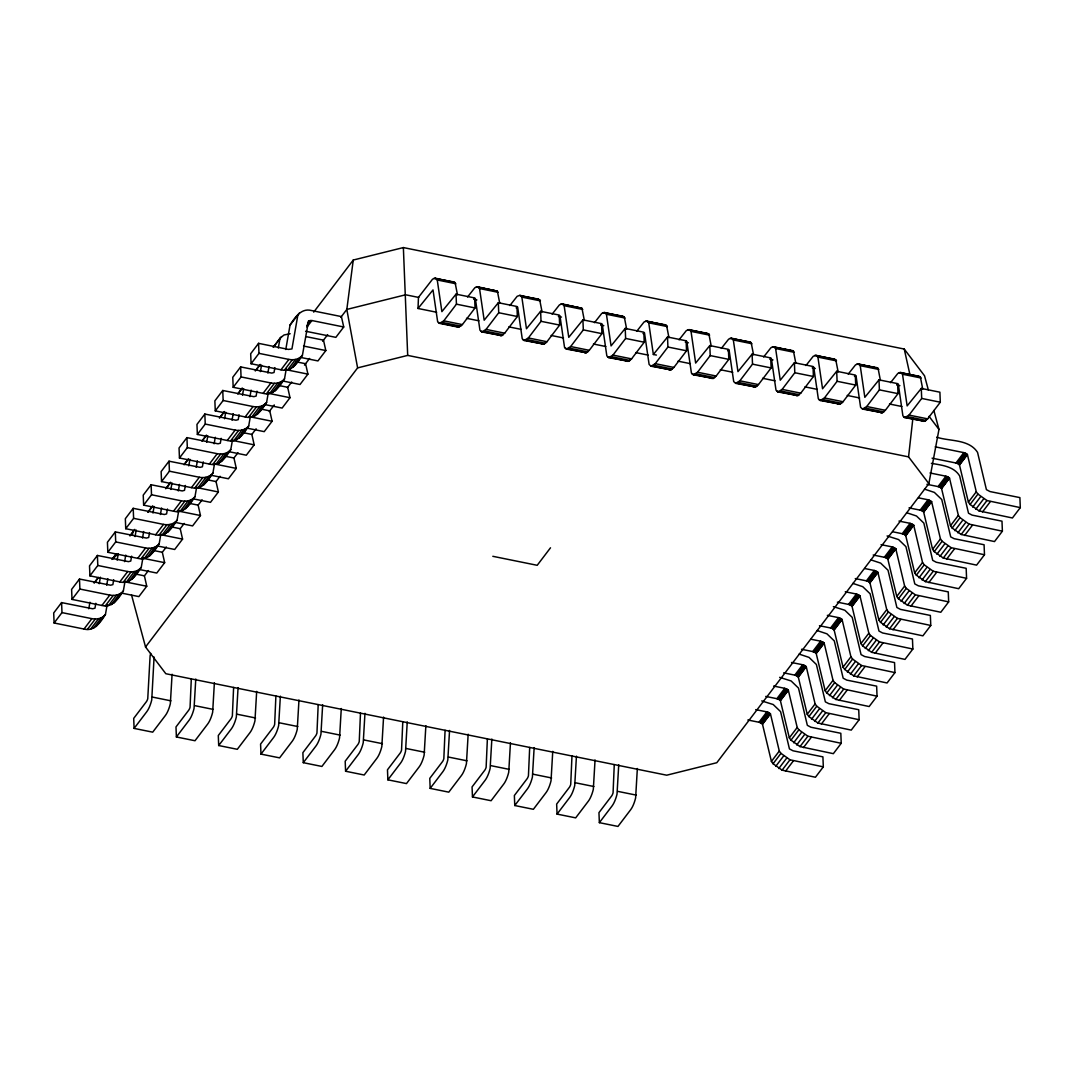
<?xml version="1.0" encoding="UTF-8"?>
<svg xmlns="http://www.w3.org/2000/svg" width="1074" height="1074" viewBox="0 0 1074 1074"><rect width="100%" height="100%" fill="white"/><g stroke="black" fill="none" stroke-linecap="round" stroke-linejoin="round"><path stroke-width="1.5" d="M436.648 312.252L418.028 308.48L418.457 297.391L432.58 279.146L435.332 278.193L455.108 282.637L457.47 294.813M172.082 674.244L170.35 703.712A17.922 6.162 -78.5 0 1 165.369 715.512L152.709 732.159L134.102 728.4L146.749 711.74A17.922 6.162 -78.5 0 0 151.743 699.939L154.079 657.019M191.306 678.875L190.058 707.296A5.974 2.054 -78.5 0 1 188.648 710.29L175.988 726.95L176.391 736.965L194.998 740.738L207.658 724.077A17.922 6.162 -78.5 0 0 212.652 712.277L214.384 682.809M176.391 736.965L189.051 720.305A17.922 6.162 -78.5 0 0 194.045 708.504L195.777 679.037M233.608 687.441L232.36 715.861A5.974 2.054 -78.5 0 1 230.95 718.868L218.291 735.515L218.693 745.531L237.3 749.303L249.96 732.643A17.922 6.162 -78.5 0 0 254.954 720.842L256.673 691.374M218.693 745.531L231.353 728.87A17.922 6.162 -78.5 0 0 236.334 717.07L238.066 687.602M275.897 696.019L274.649 724.426A5.974 2.054 -78.5 0 1 273.239 727.434L260.579 744.094L260.982 754.109L279.602 757.868L292.249 741.221A17.922 6.162 -78.5 0 0 297.243 729.421L298.975 699.953M260.982 754.109L273.642 737.449A17.922 6.162 -78.5 0 0 278.636 725.648L280.368 696.18M318.199 704.584L316.951 733.005A5.974 2.054 -78.5 0 1 315.541 735.999L302.881 752.659L303.284 762.674L321.891 766.447L334.551 749.786A17.922 6.162 -78.5 0 0 339.545 737.986L341.277 708.518M303.284 762.674L315.944 746.014A17.922 6.162 -78.5 0 0 320.938 734.213L322.656 704.745M360.488 713.163L359.24 741.57A5.974 2.054 -78.5 0 1 357.83 744.577L345.184 761.224L345.586 771.239L364.193 775.012L376.853 758.351A17.922 6.162 -78.5 0 0 381.834 746.551L383.566 717.083M345.586 771.239L358.233 754.579A17.922 6.162 -78.5 0 0 363.227 742.778L364.959 713.324M402.79 721.728L401.542 750.135A5.974 2.054 -78.5 0 1 400.132 753.143L387.472 769.803L387.875 779.818L406.482 783.59L419.142 766.93A17.922 6.162 -78.5 0 0 424.136 755.129L425.868 725.662M387.875 779.818L400.535 763.158A17.922 6.162 -78.5 0 0 405.529 751.357L407.247 721.889M445.079 730.293L443.831 758.714A5.974 2.054 -78.5 0 1 442.434 761.708L429.775 778.368L430.177 788.383L448.784 792.156L461.444 775.495A17.922 6.162 -78.5 0 0 466.425 763.695L468.157 734.227M430.177 788.383L442.837 771.723A17.922 6.162 -78.5 0 0 447.818 759.922L449.55 730.454M487.381 738.872L486.133 767.279A5.974 2.054 -78.5 0 1 484.723 770.286L472.063 786.933L472.466 796.948L491.087 800.721L503.733 784.06A17.922 6.162 -78.5 0 0 508.727 772.26L510.459 742.792M472.466 796.948L485.126 780.288A17.922 6.162 -78.5 0 0 490.12 768.501L491.852 739.033M529.683 747.437L528.435 775.844A5.974 2.054 -78.5 0 1 527.025 778.851L514.365 795.512L514.768 805.527L533.375 809.299L546.035 792.639A17.922 6.162 -78.5 0 0 551.029 780.838L552.748 751.37M514.768 805.527L527.428 788.866A17.922 6.162 -78.5 0 0 532.409 777.066L534.14 747.598M571.972 756.002L570.724 784.423A5.974 2.054 -78.5 0 1 569.314 787.417L556.654 804.077L557.057 814.092L575.677 817.864L588.324 801.204A17.922 6.162 -78.5 0 0 593.318 789.403L595.05 759.936M557.057 814.092L569.717 797.432A17.922 6.162 -78.5 0 0 574.711 785.631L576.443 756.163M614.274 764.581L613.066 792.827A5.974 2.054 -78.5 0 1 611.616 795.995L598.956 812.656L599.359 822.657L617.966 826.43L630.626 809.769A17.922 6.162 -78.5 0 0 635.62 797.969L637.352 768.514M599.359 822.657L612.019 806.01A17.922 6.162 -78.5 0 0 617.013 794.21L618.731 764.742M131.525 594.929L145.54 646.978L165.826 673.72L666.712 775.2L716.801 762.715L928.862 483.622L908.564 456.88L912.954 417.652M928.352 389.983L924.539 375.793L904.241 349.05L403.368 247.57L353.265 260.042L346.821 309.433L357.602 367.885L145.54 646.978M88.793 608.77L89.934 602.245M95.814 603.293L94.968 608.179L92.7 608.783L61.58 602.595L53.7 612.972L54.103 622.987L84 629.042C94.284 631.915 100.768 621.846 105.44 614.516L107.158 604.729M99.238 583.719L100.379 577.194M106.702 585.196L107.843 578.671M113.723 579.718L112.864 584.618L110.595 585.209L79.489 579.034L71.609 589.398L72.012 599.413L101.909 605.467C112.193 608.34 118.664 598.272 123.349 590.942L125.054 581.155M117.147 560.145L118.288 553.62M124.611 561.635L125.752 555.11M131.632 556.157L130.773 561.044L128.504 561.648L97.398 555.459L89.518 565.837L89.921 575.839L119.818 581.907C130.102 584.78 136.573 574.711 141.258 567.381L142.963 557.594M135.055 536.584L136.197 530.059M142.52 538.061L143.661 531.536M149.541 532.583L148.682 537.483L146.413 538.074L115.307 531.899L107.427 542.263L107.83 552.278L137.727 558.332C148.011 561.205 154.481 551.137 159.167 543.806L160.872 534.02M152.964 513.01L154.106 506.485M160.429 514.5L161.556 507.975M167.45 509.022L166.591 513.909L164.322 514.5L133.203 508.324L125.336 518.702L125.739 528.703L155.623 534.771C165.92 537.644 172.39 527.562 177.076 520.246L178.781 510.459M170.873 489.449L172.001 482.924M178.324 490.925L179.465 484.401M185.359 485.448L184.5 490.348L182.231 490.939L151.112 484.763L143.231 495.127L143.634 505.142L173.532 511.197C183.829 514.07 190.299 504.001 194.985 496.671L196.69 486.884M188.769 465.874L189.91 459.35M196.233 467.365L197.374 460.84M203.268 461.887L202.409 466.774L200.14 467.365L169.021 461.189L161.14 471.553L161.543 481.568L191.44 487.636C201.724 490.496 208.208 480.427 212.894 473.11L214.599 463.324M206.678 442.313L207.819 435.789M214.142 443.79L215.283 437.266M221.163 438.313L220.318 443.213L218.049 443.804L186.93 437.628L179.049 447.992L179.452 458.007L209.349 464.062C219.633 466.935 226.117 456.866 230.789 449.536L232.508 439.749M224.587 418.739L225.728 412.215M232.051 420.216L233.192 413.691M239.072 414.739L238.227 419.639L235.958 420.229L204.839 414.054L196.958 424.418L197.361 434.433L227.258 440.488C237.542 443.361 244.026 433.292 248.698 425.975L250.417 416.188M242.496 395.178L243.637 388.654M249.96 396.655L251.101 390.131M256.981 391.178L256.136 396.064L253.867 396.668L222.748 390.48L214.867 400.857L215.27 410.872L245.167 416.927C255.451 419.8 261.935 409.731 266.607 402.401L268.325 392.614M260.405 371.604L261.546 365.079M267.869 373.081L269.01 366.556M274.89 367.603L274.031 372.503L271.762 373.094L240.657 366.919L232.776 377.283L233.179 387.298L263.076 393.353C273.36 396.225 279.831 386.157 284.516 378.84L286.234 369.053M278.314 348.03L280.019 338.243L284.006 334.994L290.168 333.732M285.778 349.52L290.047 325.046C294.732 317.729 301.203 307.661 311.5 310.534L341.398 316.588L343.734 326.993L335.853 337.357L305.607 331.235M297.928 314.682L291.94 348.929L288.463 349.412L258.565 343.344L250.685 353.722L251.088 363.737L280.985 369.792C291.269 372.665 297.74 362.596 302.425 355.266L308.52 320.938L311.903 320.535L343.734 326.993M928.862 483.622L938.971 429.412L933.87 410.496M54.103 622.987L61.983 612.61L61.58 602.595M72.012 599.413L79.892 589.049L79.489 579.034M89.921 575.839L97.801 565.474L97.398 555.459M107.83 552.278L115.71 541.914L115.307 531.899M125.739 528.703L133.606 518.339L133.203 508.324M143.634 505.142L151.515 494.765L151.112 484.763M161.543 481.568L169.424 471.204L169.021 461.189M179.452 458.007L187.332 447.63L186.93 437.628M197.361 434.433L205.241 424.069L204.839 414.054M215.27 410.872L223.15 400.495L222.748 390.48M233.179 387.298L241.059 376.934L240.657 366.919M251.088 363.737L258.968 353.359L258.565 343.344M94.056 583.007L97.989 577.812M111.965 559.433L115.898 554.251M129.873 535.872L134.787 529.388M147.782 512.298L152.696 505.814M165.678 488.737L170.605 482.253M184.58 463.861L188.514 458.679M202.489 440.3L206.423 435.118M219.405 418.028L224.332 411.543M238.294 393.165L242.241 387.983M255.223 370.892L260.15 364.408M273.132 347.318L280.019 338.243M94.579 582.632L98.513 577.45M116.422 553.875L112.488 559.071L116.932 554.896M133.351 531.603L130.384 535.496L132.867 533.912M148.293 511.922L152.24 506.74M166.202 488.361L170.148 483.179M184.11 464.787L187.064 460.907M202.019 441.226L205.953 436.044M219.928 417.652L223.862 412.47M237.837 394.091L241.771 388.909M255.746 370.517L259.68 365.335M273.655 346.956L281.536 336.578M299.431 313.017L290.047 325.046M313.702 312.131L353.265 260.042M307.567 323.14L309.527 320.549M306.734 325.61L310.681 320.414M306.976 327.02L311.903 320.535M84 629.042L91.881 618.664C96.687 619.617 102.352 618.637 105.44 614.516M101.909 605.467L109.79 595.103C114.582 596.043 120.261 595.063 123.349 590.942M119.818 581.907L127.699 571.529C132.491 572.482 138.17 571.502 141.258 567.381M137.727 558.332L145.594 547.968C150.4 548.908 156.079 547.928 159.167 543.806M155.623 534.771L163.503 524.394C168.309 525.334 173.988 524.354 177.076 520.246M173.532 511.197L181.412 500.833C186.218 501.773 191.897 500.793 194.985 496.671M191.44 487.636L199.321 477.259C204.127 478.198 209.806 477.218 212.894 473.11M209.349 464.062L217.23 453.698C222.036 454.638 227.715 453.658 230.789 449.536M227.258 440.488L235.139 430.124C239.945 431.063 245.61 430.083 248.698 425.975M245.167 416.927L253.048 406.563C257.854 407.502 263.519 406.522 266.607 402.401M263.076 393.353L270.957 382.988C275.763 383.928 281.428 382.948 284.516 378.84M280.985 369.792L288.866 359.414C293.658 360.367 299.337 359.387 302.425 355.266M87.41 629.404L95.291 619.04M105.319 605.843L113.2 595.466M123.228 582.269L131.109 571.905M141.137 558.695L149.018 548.331M159.046 535.134L166.926 524.756M176.955 511.56L184.835 501.196M194.864 487.999L202.744 477.621M212.773 464.424L220.64 454.06M230.668 440.864L238.549 430.486M248.577 417.289L256.458 406.925M266.486 393.728L274.367 383.351M284.395 370.154L292.276 359.79M90.659 629.096L98.54 618.731M108.568 605.535L116.448 595.157M126.464 581.96L134.344 571.596M144.372 558.399L152.253 548.022M162.281 534.825L170.162 524.461M180.19 511.264L188.071 500.887M198.099 487.69L205.98 477.326M216.008 464.129L223.889 453.752M233.917 440.555L241.798 430.191M251.826 416.981L259.707 406.616M269.735 393.42L277.616 383.056M287.644 369.845L295.511 359.481M93.572 628.129L101.453 617.765M111.481 604.568L119.362 594.191M129.39 580.994L137.271 570.63M147.299 557.433L155.18 547.055M165.208 533.859L173.089 523.494M183.117 510.298L190.997 499.92M201.026 486.723L208.906 476.359M218.935 463.163L226.815 452.785M236.844 439.588L244.711 429.224M254.739 416.027L262.62 405.65M272.648 392.453L280.529 382.089M290.557 368.892L298.438 358.515M96.056 626.558L103.936 616.181M113.965 602.984L121.845 592.62M131.874 579.423L139.754 569.045M149.783 555.849L157.663 545.485M167.692 532.274L175.572 521.91M185.601 508.714L193.468 498.336M203.496 485.139L211.377 474.775M221.405 461.578L229.286 451.201M239.314 438.004L247.195 427.64M257.223 414.443L265.103 404.066M275.132 390.869L283.012 380.505M293.041 367.308L300.921 356.93M121.362 593.063L138.868 596.607L146.749 586.243L144.413 575.839L148.427 570.549M139.271 569.489L156.777 573.046L164.658 562.669L162.322 552.264L166.322 546.988M157.18 545.928L174.686 549.472L182.567 539.108L180.217 528.703L184.231 523.414M175.089 522.353L192.595 525.911L200.476 515.533L198.126 505.129L202.14 499.853M192.998 498.792L210.504 502.337L218.384 491.973L216.035 481.568L220.049 476.279M210.893 475.218L228.413 478.776L236.293 468.398L233.944 457.994L237.972 452.691M228.802 451.657L246.322 455.201L254.189 444.837L251.853 434.42L256.122 428.808M269.225 411.57L274.259 404.938M287.362 387.701L291.685 382.008M304.492 365.147L309.594 358.447M322.63 341.277L327.677 334.645M340.78 317.394L346.821 309.433L405.623 294.786L418.779 297.458M260.324 408.939L269.762 410.859L272.098 421.263L264.217 431.641L246.711 428.083M278.233 385.378L287.671 387.284L290.007 397.702L282.126 408.066L264.62 404.522M296.142 361.804L305.58 363.724L307.916 374.128L300.035 384.492L282.529 380.948M306.171 336.645L323.489 340.149L325.825 350.554L317.944 360.931L300.438 357.387M418.028 308.48L433.01 289.926L437.628 321.582L439.561 323.355L458.168 327.127L462.384 324.603L475.044 307.943L474.641 297.928L456.034 294.155L441.884 311.635L437.252 279.978L435.332 278.193M439.561 323.355L443.777 320.831L456.437 304.17L456.034 294.155M467.566 296.988L474.869 287.711L477.621 286.771L497.41 291.215L499.759 303.378M474.332 298.76L475.352 298.532L479.93 330.148L481.85 331.933L501.786 335.612L504.686 333.168L517.346 316.508L516.943 306.493L498.323 302.72L484.173 320.2L479.541 288.544L477.621 286.771M481.85 331.933L486.066 329.396L498.725 312.735L498.323 302.72M509.855 305.553L517.171 296.29L519.923 295.337L539.698 299.78L542.061 311.957M516.111 307.889L517.655 307.097L522.232 338.726L524.152 340.498L544.088 344.177L546.975 341.733L559.635 325.073L559.232 315.071L540.625 311.299L526.475 328.765L521.843 297.109L519.923 295.337M524.152 340.498L528.368 337.961L541.028 321.314L540.625 311.299M552.157 314.132L559.46 304.855L562.226 303.902L582.001 308.345L584.35 320.522M558.923 315.89L559.943 315.675L564.521 347.291L566.441 349.077L586.377 352.742L589.277 350.312L601.937 333.652L601.534 323.636L582.913 319.864L568.764 337.343L564.145 305.687L562.226 303.902M566.441 349.077L570.67 346.54L583.316 329.879L582.913 319.864M594.459 322.697L601.762 313.42L604.514 312.48L624.289 316.924L626.652 329.087M603.803 325.65L600.702 325.019L602.245 324.241L606.823 355.856L608.743 357.642L628.679 361.32L631.566 358.877L644.225 342.217L643.823 332.202L625.216 328.429L611.066 345.909L606.434 314.252L604.514 312.48M608.743 357.642L612.959 355.105L625.618 338.444L625.216 328.429M636.748 331.262L644.051 321.999L646.817 321.045L666.592 325.489L668.941 337.666M642.99 333.598L644.494 332.779L649.112 364.435L651.032 366.207L670.981 369.886L673.868 367.442L686.528 350.795L686.125 340.78L667.518 337.008L653.354 354.487L648.736 322.818L646.817 321.045M651.032 366.207L655.261 363.67L667.921 347.023L667.518 337.008M679.05 339.84L686.353 330.564L689.105 329.611L708.894 334.054L711.243 346.231M550.506 547.794L537.201 565.3L492.818 556.305M685.816 341.613L686.783 341.344L691.414 373L693.334 374.786L713.27 378.451L716.17 376.021L728.816 359.36L728.414 349.345L709.807 345.573L695.657 363.052L691.025 331.396L689.105 329.611M693.334 374.786L697.55 372.248L710.209 355.588L709.807 345.573M721.339 348.406L728.655 339.142L731.407 338.189L751.182 342.633L753.545 354.796M727.581 350.728L729.085 349.909L733.703 381.579L735.636 383.351L755.572 387.029L758.459 384.586L771.119 367.926L770.716 357.911L752.109 354.138L737.959 371.617L733.327 339.961L731.407 338.189M735.636 383.351L739.852 380.814L752.512 364.153L752.109 354.138M763.641 356.971L770.944 347.707L773.696 346.754L793.485 351.198L795.834 363.374M770.407 358.743L771.374 358.488L776.005 390.144L777.925 391.916L797.861 395.594L800.761 393.151L813.421 376.504L813.018 366.489L794.398 362.717L780.248 380.196L775.616 348.526L773.696 346.754M777.925 391.916L782.141 389.392L794.8 372.732L794.398 362.717M805.93 365.549L813.246 356.273L815.998 355.319L835.773 359.763L838.136 371.94M812.709 367.321L813.73 367.093L818.307 398.709L820.227 400.495L840.163 404.16L843.05 401.73L855.709 385.069L855.307 375.054L836.7 371.282L822.55 388.761L817.918 357.105L815.998 355.319M820.227 400.495L824.443 397.957L837.102 381.297L836.7 371.282M848.232 374.114L855.535 364.851L858.301 363.898L878.076 368.342L880.425 380.505M854.474 376.437L856.018 375.658L860.596 407.288L862.516 409.06L882.452 412.738L885.352 410.295L898.012 393.634L897.609 383.619L879.002 379.86L864.839 397.326L860.22 365.67L858.301 363.898M862.516 409.06L866.745 406.522L879.391 389.862L879.002 379.86M890.534 382.693L897.837 373.416L900.589 372.463L920.364 376.907L922.727 389.083M897.3 384.452L898.32 384.237L902.898 415.853L904.818 417.625L924.754 421.303L927.641 418.86L940.3 402.213L939.898 392.198L921.291 388.426L907.141 405.905L902.509 374.235L900.589 372.463M904.818 417.625L909.034 415.101L921.693 398.441L921.291 388.426M747.84 719.996L758.982 722.252L766.863 711.887L769.266 712.868L770.434 713.794L779.294 751.048L780.959 753.357L789.981 759.788L823.315 766.863L822.912 756.861L793.015 750.793L789.444 748.9L780.583 711.632L773.213 704.531L761.735 700.919M765.749 696.422L776.891 698.691L784.758 688.313L787.175 689.293L788.343 690.22L797.203 727.487L798.868 729.796L807.89 736.227L841.224 743.302L840.821 733.287L810.924 727.232L807.339 725.326L798.492 688.072L791.122 680.956L779.643 677.345M783.644 672.861L794.787 675.116L802.667 664.752L805.084 665.732L806.252 666.659L815.112 703.913L816.777 706.222L825.799 712.653L859.133 719.728L858.73 709.726L828.833 703.658L825.369 701.872L816.388 664.497L809.031 657.395L799.123 654.093M801.553 649.287L812.696 651.556L820.576 641.178L822.979 642.158L824.161 643.084L833.021 680.339L834.686 682.648L843.708 689.078L877.042 696.167L876.639 686.152L846.742 680.097L843.157 678.191L834.297 640.923L826.94 633.821L817.032 630.532M819.462 625.726L830.605 627.981L838.485 617.617L840.888 618.584L842.07 619.51L850.93 656.778L852.595 659.087L861.603 665.518L894.951 672.592L894.548 662.577L864.651 656.523L861.066 654.616L852.206 617.362L844.849 610.26L833.37 606.635M837.371 602.152L848.514 604.407L856.394 594.043L858.797 595.023L859.979 595.949L868.839 633.204L870.504 635.513L879.512 641.943L912.86 649.032L912.457 639.017L882.559 632.962L878.975 631.056L870.115 593.788L862.758 586.686L852.85 583.397M855.28 578.591L866.423 580.846L874.303 570.469L876.706 571.449L877.888 572.375L886.748 609.643L888.413 611.952L897.421 618.382L930.769 625.457L930.366 615.442L900.468 609.388L896.884 607.481L888.023 570.227L880.667 563.125L870.759 559.822M873.189 555.016L884.332 557.272L892.212 546.908L894.615 547.888L895.797 548.814L904.644 586.068L906.322 588.377L915.33 594.808L948.664 601.896L948.261 591.881L918.377 585.827L914.793 583.92L905.932 546.653L898.562 539.551L887.084 535.939M892.682 531.778L902.241 533.711L910.121 523.333L912.524 524.313L913.706 525.24L922.553 562.508L924.217 564.817L933.239 571.247L966.573 578.322L966.17 568.307L936.273 562.252L932.702 560.346L923.841 523.092L916.471 515.99L906.563 512.687M909.007 507.881L920.149 510.137L928.03 499.772L930.433 500.752L931.601 501.679L940.462 538.933L942.126 541.242L951.148 547.673L984.482 554.761L984.079 544.746L954.182 538.692L950.718 536.893L941.75 499.517L934.38 492.416L924.472 489.126M926.916 484.32L938.058 486.576L945.939 476.198L948.342 477.178L949.51 478.105L958.37 515.372L960.035 517.681L969.057 524.112L1002.391 531.187L1001.988 521.172L972.091 515.117L968.506 513.211L959.659 475.957C953.806 466.183 941.388 465.19 931.373 463.324M932.084 458.168L955.954 463.001L963.834 452.637L966.251 453.617L967.419 454.544L976.279 491.798L977.944 494.107L986.966 500.538L1020.3 507.626L1019.897 497.611L990 491.556L986.415 489.65L977.555 452.382C968.855 438.89 950.02 441.562 936.689 437.199M758.982 722.252L760.204 722.627L768.085 712.25M776.891 698.691L778.113 699.053L785.993 688.689M794.787 675.116L796.022 675.492L803.902 665.115M812.696 651.556L813.931 651.918L821.811 641.554M830.605 627.981L831.84 628.357L839.72 617.98M848.514 604.407L849.749 604.783L857.629 594.419M866.423 580.846L867.658 581.222L875.525 570.844M884.332 557.272L885.553 557.648L893.434 547.284M902.241 533.711L903.462 534.087L911.343 523.709M920.149 510.137L921.371 510.512L929.252 500.148M938.058 486.576L939.28 486.952L947.161 476.574M955.954 463.001L957.189 463.377L965.07 453.013M760.204 722.627L761.385 723.232L769.266 712.868M778.113 699.053L779.294 699.671L787.175 689.293M796.022 675.492L797.203 676.096L805.084 665.732M813.931 651.918L815.112 652.522L822.979 642.158M831.84 628.357L833.008 628.961L840.888 618.584M849.749 604.783L850.917 605.387L858.797 595.023M867.658 581.222L868.826 581.826L876.706 571.449M885.553 557.648L886.735 558.252L894.615 547.888M903.462 534.087L904.644 534.691L912.524 524.313M921.371 510.512L922.553 511.117L930.433 500.752M939.28 486.952L940.462 487.556L948.342 477.178M957.189 463.377L958.37 463.981L966.251 453.617M823.315 766.863L815.434 777.24L782.1 770.152L773.079 763.735L771.414 761.412L762.446 724.037L770.327 713.673M841.224 743.302L833.343 753.666L800.009 746.591L790.988 740.161L789.323 737.851L780.355 700.476L788.235 690.099M859.133 719.728L851.252 730.105L817.918 723.017L808.897 716.586L807.232 714.277L798.264 676.902L806.144 666.538M877.042 696.167L869.161 706.531L835.827 699.456L826.805 693.025L825.141 690.716L816.173 653.341L824.053 642.964M894.951 672.592L887.07 682.97L853.736 675.882L844.714 669.451L843.05 667.142L834.082 629.767L841.962 619.403M912.86 649.032L904.979 659.396L871.632 652.321L862.623 645.89L860.959 643.581L851.991 606.206L859.871 595.828M930.769 625.457L922.888 635.835L889.541 628.746L880.532 622.316L878.868 620.007L869.9 582.632L877.78 572.267M948.664 601.896L940.797 612.261L907.449 605.186L898.441 598.755L896.777 596.446L887.809 559.057L895.676 548.693M966.573 578.322L958.693 588.7L925.358 581.611L916.35 575.181L914.672 572.872L905.704 535.496L913.585 525.119M984.482 554.761L976.602 565.125L943.267 558.05L934.246 551.62L932.581 549.311L923.613 511.922L931.494 501.558M1002.391 531.187L994.511 541.564L961.176 534.476L952.155 528.046L950.49 525.736L941.522 488.361L949.403 477.984M1020.3 507.626L1012.42 517.99L979.085 510.915L970.064 504.485L968.399 502.176L959.431 464.787L967.312 454.423M762.553 724.158L770.434 713.794M780.462 700.584L788.343 690.22M798.371 677.023L806.252 666.659M816.28 653.448L824.161 643.084M834.189 629.888L842.07 619.51M852.098 606.313L859.979 595.949M870.007 582.752L877.888 572.375M887.916 559.178L895.797 548.814M905.825 535.617L913.706 525.24M923.734 512.043L931.601 501.679M941.63 488.482L949.51 478.105M959.538 464.908L967.419 454.544M771.414 761.412L779.294 751.048M789.323 737.851L797.203 727.487M807.232 714.277L815.112 703.913M825.141 690.716L833.021 680.339M843.05 667.142L850.93 656.778M860.959 643.581L868.839 633.204M878.868 620.007L886.748 609.643M896.777 596.446L904.644 586.068M914.672 572.872L922.553 562.508M932.581 549.311L940.462 538.933M950.49 525.736L958.37 515.372M968.399 502.176L976.279 491.798M773.079 763.735L780.959 753.357M790.988 740.161L798.868 729.796M808.897 716.586L816.777 706.222M826.805 693.025L834.686 682.648M844.714 669.451L852.595 659.087M862.623 645.89L870.504 635.513M880.532 622.316L888.413 611.952M898.441 598.755L906.322 588.377M916.35 575.181L924.217 564.817M934.246 551.62L942.126 541.242M952.155 528.046L960.035 517.681M970.064 504.485L977.944 494.107M775.737 766.353L783.617 755.975M793.646 742.778L801.513 732.414M811.541 719.218L819.422 708.84M829.45 695.643L837.331 685.279M847.359 672.082L855.24 661.705M865.268 648.508L873.149 638.144M883.177 624.934L891.058 614.57M901.086 601.373L908.966 591.009M918.995 577.799L926.875 567.434M936.904 554.238L944.784 543.86M954.813 530.663L962.68 520.299M972.708 507.103L980.589 496.725M778.784 768.528L786.665 758.15M796.693 744.953L804.574 734.589M814.602 721.392L822.469 711.015M832.498 697.818L840.378 687.454M850.407 674.257L858.287 663.88M868.316 650.683L876.196 640.319M886.225 627.122L894.105 616.745M904.133 603.548L912.014 593.184M922.042 579.973L929.923 569.609M939.951 556.413L947.832 546.035M957.86 532.838L965.741 522.474M975.769 509.277L983.636 498.9M782.1 770.152L789.981 759.788M800.009 746.591L807.89 736.227M817.918 723.017L825.799 712.653M835.827 699.456L843.708 689.078M853.736 675.882L861.603 665.518M871.632 652.321L879.512 641.943M889.541 628.746L897.421 618.382M907.449 605.186L915.33 594.808M925.358 581.611L933.239 571.247M943.267 558.05L951.148 547.673M961.176 534.476L969.057 524.112M979.085 510.915L986.966 500.538M785.537 771.186L793.418 760.808M803.446 747.611L811.326 737.247M821.355 724.051L829.235 713.673M839.264 700.476L847.144 690.112M857.173 676.915L865.053 666.538M875.082 653.341L882.962 642.977M892.991 629.767L900.871 619.403M910.9 606.206L918.78 595.842M928.809 582.632L936.676 572.267M946.704 559.071L954.585 548.693M964.613 535.496L972.494 525.132M982.522 511.936L990.403 501.558M357.602 367.885L407.69 355.4L908.564 456.88M453.94 281.965L434.003 278.287M538.53 299.109L523.253 296.37M623.121 316.253L603.185 312.574M665.424 324.818L645.487 321.139M707.712 333.383L687.776 329.705M750.014 341.962L730.078 338.283M792.317 350.527L772.381 346.848M834.605 359.092L814.669 355.413M876.908 367.67L856.971 363.992M919.196 376.236L899.26 372.557M476.292 286.865L494.913 290.624M560.897 303.996L579.504 307.768M436.5 278.864L455.108 282.637M478.789 287.443L497.41 291.215M521.091 296.008L539.698 299.78M563.394 304.573L582.001 308.345M605.682 313.152L624.289 316.924M647.984 321.717L666.592 325.489M690.273 330.282L708.894 334.054M732.575 338.86L751.182 342.633M774.878 347.426L793.485 351.198M817.166 356.004L835.773 359.763M859.469 364.569L878.076 368.342M901.757 373.134L920.364 376.907M437.252 279.978L455.859 283.737M479.541 288.544L498.161 292.316M521.843 297.109L540.45 300.881M564.145 305.687L582.752 309.46M606.434 314.252L625.041 318.025M648.736 322.818L667.343 326.59M691.025 331.396L709.646 335.169M733.327 339.961L751.934 343.734M775.616 348.526L794.236 352.299M817.918 357.105L836.525 360.877M860.22 365.67L878.827 369.443M902.509 374.235L921.116 378.008M473.809 299.31L476.91 299.941M558.399 316.454L561.501 317.085M685.293 342.163L688.394 342.794M769.883 359.307L772.985 359.924M812.186 367.872L815.287 368.503M896.777 385.016L899.878 385.633M456.437 304.17L475.044 307.943M498.725 312.735L517.346 316.508M541.028 321.314L559.635 325.073M583.316 329.879L601.937 333.652M625.618 338.444L644.225 342.217M667.921 347.023L686.528 350.795M710.209 355.588L728.816 359.36M752.512 364.153L771.119 367.926M794.8 372.732L813.421 376.504M837.102 381.297L855.709 385.069M879.391 389.862L898.012 393.634M921.693 398.441L940.3 402.213M653.354 354.487L656.415 355.078M466.532 318.307L478.937 320.817M508.834 326.872L521.239 329.396M551.123 335.45L563.528 337.961M593.425 344.016L605.83 346.526M635.714 352.594L648.132 355.105M678.016 361.159L690.421 363.67M720.318 369.724L732.723 372.235M762.607 378.303L775.012 380.814M804.909 386.868L817.314 389.379M847.198 395.433L859.603 397.957M889.5 404.012L901.905 406.522M443.777 320.831L462.384 324.603M486.066 329.396L504.686 333.168M528.368 337.961L546.975 341.733M570.67 346.54L589.277 350.312M612.959 355.105L631.566 358.877M655.261 363.67L673.868 367.442M697.55 372.248L716.17 376.021M739.852 380.814L758.459 384.586M782.141 389.392L800.761 393.151M824.443 397.957L843.05 401.73M866.745 406.522L885.352 410.295M909.034 415.101L927.641 418.86M442.313 322.415L460.921 326.174M484.602 330.98L503.223 334.752M526.904 339.545L545.511 343.318M569.193 348.124L587.814 351.896M611.495 356.689L630.102 360.461M653.798 365.254L672.405 369.026M696.086 373.833L714.693 377.605M738.388 382.398L756.995 386.17M780.677 390.963L799.298 394.735M822.979 399.541L841.586 403.314M865.282 408.107L883.889 411.879M907.57 416.672L926.177 420.444M438.38 322.683L459.497 327.033M480.682 331.262L501.786 335.612M522.984 339.827L544.088 344.177M565.273 348.392L586.377 352.742M607.575 356.971L628.679 361.32M651.421 365.858L670.981 369.886M692.166 374.101L713.27 378.451M736.012 382.988L755.572 387.029M776.757 391.245L797.861 395.594M819.059 399.823L840.163 404.16M862.905 408.697L882.452 412.738M903.65 416.954L924.754 421.303M935.186 446.824L963.834 452.637M303.539 346.043L325.825 350.554M930.017 472.976L945.939 476.198M258.968 353.359L288.866 359.414M285.63 369.617L307.916 374.128M918.471 497.839L928.03 499.772M241.059 376.934L270.957 382.988M267.721 393.178L290.007 397.702M898.978 521.078L910.121 523.333M223.15 400.495L253.048 406.563M249.812 416.752L272.098 421.263M881.069 544.652L892.212 546.908M205.241 424.069L235.139 430.124M242.415 432.513L251.853 434.42M231.917 440.313L254.189 444.837M864.758 568.535L874.303 570.469M187.332 447.63L217.23 453.698M224.506 456.088L233.944 457.994M214.008 463.887L236.293 468.398M845.251 591.787L856.394 594.043M169.424 471.204L199.321 477.259M206.597 479.648L216.035 481.568M196.099 487.448L218.384 491.973M827.342 615.348L838.485 617.617M151.515 494.765L181.412 500.833M188.688 503.223L198.126 505.129M178.19 511.023L200.476 515.533M811.031 639.245L820.576 641.178M133.606 518.339L163.503 524.394M170.779 526.784L180.217 528.703M160.281 534.583L182.567 539.108M791.525 662.483L802.667 664.752M115.71 541.914L145.594 547.968M152.87 550.358L162.322 552.264M142.372 558.158L164.658 562.669M773.629 686.058L784.758 688.313M97.801 565.474L127.699 571.529M134.962 573.919L144.413 575.839M124.463 581.719L146.749 586.243M755.72 709.632L766.863 711.887M79.892 589.049L109.79 595.103M61.983 612.61L91.881 618.664M152.333 697.066L170.954 700.839M194.636 705.631L213.243 709.404M236.924 714.197L255.545 717.969M279.227 722.775L297.834 726.548M321.529 731.34L340.136 735.113M363.817 739.919L382.425 743.678M406.12 748.484L424.727 752.256M448.408 757.049L467.029 760.822M490.711 765.628L509.318 769.387M532.999 774.193L551.62 777.965M575.302 782.758L593.909 786.53M617.604 791.337L636.211 795.109M922.257 420.726L923.425 421.397M879.955 412.161L881.136 412.832M837.666 403.582L838.834 404.254M795.364 395.017L796.532 395.688M753.075 386.452L754.243 387.123M710.773 377.873L711.941 378.545M668.484 369.308L669.652 369.98M626.182 360.743L627.35 361.414M583.88 352.165L585.062 352.836M541.591 343.599L542.759 344.271M499.289 335.034L500.457 335.706M457 326.456L458.168 327.127M958.37 463.981L959.431 464.787M940.462 487.556L941.522 488.361M922.553 511.117L923.613 511.922M904.644 534.691L905.704 535.496M886.735 558.252L887.809 559.057M868.826 581.826L869.9 582.632M850.917 605.387L851.991 606.206M833.008 628.961L834.082 629.767M815.112 652.522L816.173 653.341M797.203 676.096L798.264 676.902M779.294 699.671L780.355 700.476M761.385 723.232L762.446 724.037M929.05 416.336L938.971 429.412M904.241 349.05L910.054 375.175M403.368 247.57L407.69 355.4M134.102 728.4L133.7 718.385L146.359 701.725A5.974 2.054 -78.5 0 0 147.756 698.718L150.105 655.798A17.922 6.162 -78.5 0 1 150.749 653.422"/></g></svg>
